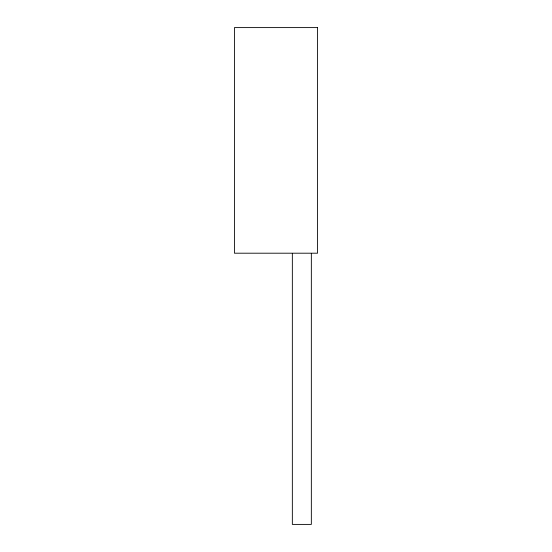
<?xml version="1.0" encoding="UTF-8"?>
<svg xmlns="http://www.w3.org/2000/svg" width="552" height="552" viewBox="0 0 552 552"><rect width="100%" height="100%" fill="white"/><g stroke="black" fill="none" stroke-linecap="round" stroke-linejoin="round"><path stroke-width="0.83" d="M311.342 253.375L311.342 524.4L292.346 524.4L292.346 253.375M317.559 27.6L234.441 27.6L234.441 253.202L317.559 253.202L317.559 27.6"/></g></svg>
